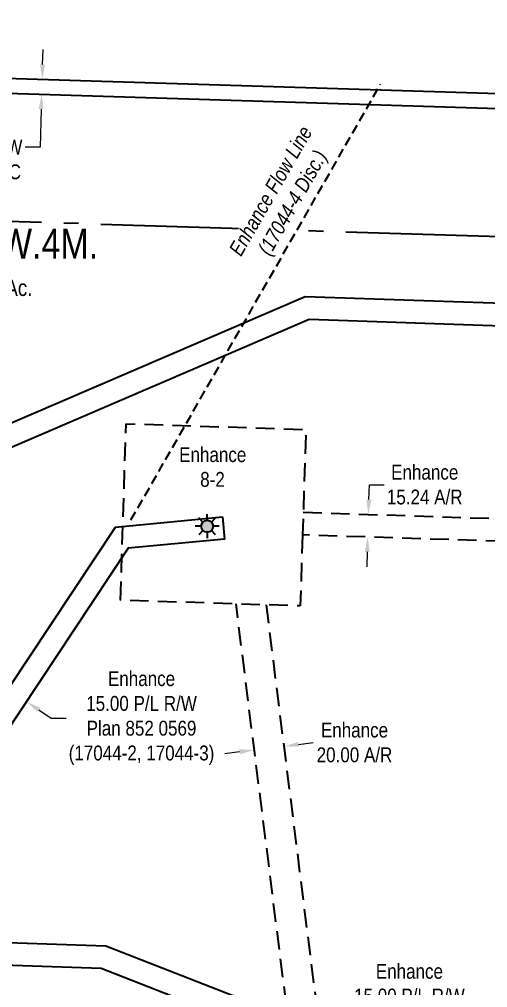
# Model space of a CAD drawing. Extents: x 337432 to 345408, y 5808486 to 5816348.
# Drawn here: x 340552 to 340868, y 5808979 to 5809630 of the extents above; entities that cross this region are included whole.
import ezdxf
from ezdxf.enums import TextEntityAlignment as Align

# ---------------------------------------------------------------- set-up
doc = ezdxf.new("R2010")
doc.units = 0
doc.header["$LTSCALE"] = 5
doc.header["$PDSIZE"] = 0.5
for name, pattern in [('foc-ACCESSROAD', [3.75, 2.5, -1.25]), ('foc-QUARTERLINE', [33, 25, -3, 2, -3]), ('UG_PIPE', [1.875, 1.25, -0.625])]:
    doc.linetypes.add(name, pattern=pattern)
doc.layers.get('Defpoints').update_dxf_attribs({"color": 9})
for name, color, linetype in [('AS-PIPE-UG', 44, 'UG_PIPE'), ('AS-PIPE-UG-T', 44, 'Continuous'), ('C-RW', 13, 'Continuous'), ('C-SYMBOL', 7, 'Continuous'), ('C-WS', 13, 'foc-ACCESSROAD'), ('C-WS-S', 13, 'Continuous'), ('F-RW', 190, 'Continuous'), ('L-AREAREQUIRED', 7, 'Continuous'), ('L-SECQ', 8, 'foc-QUARTERLINE')]:
    doc.layers.add(name, color=color, linetype=linetype)
for name, color, linetype, lineweight in [('C-AR-T', 13, 'Continuous', 9), ('C-RW-T', 13, 'Continuous', 9), ('C-WS-T', 13, 'Continuous', 9), ('F-RW-T', 190, 'Continuous', 9)]:
    doc.layers.add(name, color=color, linetype=linetype, lineweight=lineweight)
doc.styles.add('100L', font='', dxfattribs={"height": 11})
doc.styles.add('175L', font='', dxfattribs={"height": 20})
doc.styles.add('80CG', font='', dxfattribs={"height": 10})
doc.styles.add('80L', font='', dxfattribs={"height": 10})
doc.styles.get('100L').set_extended_font_data('Arial Narrow')
doc.styles.get('175L').set_extended_font_data('Arial Narrow')
doc.styles.get('80CG').set_extended_font_data('Arial Narrow')
doc.styles.get('80L').set_extended_font_data('Arial Narrow')
doc.dimstyles.new('Compass 5 000', dxfattribs={"dimscale": 5, "dimtxt": 9, "dimasz": 2, "dimexe": 0.2, "dimexo": 0.0625, "dimgap": 0.5, "dimtad": 0, "dimtih": 1, "dimtoh": 1, "dimzin": 0, "dimdsep": 46, "dimtxsty": '80CG', "dimcen": 0.1, "dimse1": 1, "dimse2": 1, "dimclrd": 256, "dimclrt": 256, "dimaunit": 1, "dimadec": 4, "dimazin": 0, "dimtfac": 0.06, "dimtofl": 0, "dimtmove": 0, "dimatfit": 1, "dimfxl": 0.2, "dimtolj": 1, "dimtzin": 0, "dimlwd": -1, "dimarcsym": 0})

# ---------------------------------------------------------------- blocks, each defined once
blk = doc.blocks.new('*D70')
at = {"layer": 'C-AR-T', "transparency": 16777216}
for p, q in [((340700.61, 5809137.23), (340690.69, 5809135.98)), ((340740.29, 5809142.22), (340750.21, 5809143.47))]:
    blk.add_line(p, q, dxfattribs=at)
for points in [[(340740.09, 5809143.87), (340740.5, 5809140.57), (340730.37, 5809140.97)], [(340700.4, 5809138.88), (340700.82, 5809135.58), (340710.53, 5809138.48)]]:
    blk.add_solid(points, dxfattribs=at)
at = {"layer": 'Defpoints', "color": 0, "transparency": 16777216}
for p in [(340710.53, 5809138.48), (340733.82, 5809113.56), (340713.98, 5809111.07)]:
    blk.add_point(p, dxfattribs=at)
at = {"layer": 'C-AR-T', "transparency": 16777216, "insert": (340777.95, 5809143.47), "char_height": 10, "attachment_point": 5, "style": '80CG'}
blk.add_mtext('\\A1;Enhance\\P20.00 A/R', dxfattribs=at)
blk = doc.blocks.new('*D71')
at = {"layer": 'C-AR-T', "transparency": 16777216}
for p, q in [((340787.63, 5809306.96), (340787.95, 5809316.95)), ((340787.95, 5809316.95), (340797.95, 5809316.95)), ((340786.5, 5809271.74), (340786.18, 5809261.74))]:
    blk.add_line(p, q, dxfattribs=at)
for points in [[(340785.96, 5809307.01), (340789.29, 5809306.9), (340787.31, 5809296.96)], [(340784.83, 5809271.79), (340788.16, 5809271.69), (340786.82, 5809281.73)]]:
    blk.add_solid(points, dxfattribs=at)
at = {"layer": 'Defpoints', "color": 0, "transparency": 16777216}
for p in [(340783.7, 5809297.08), (340787.31, 5809296.96), (340783.22, 5809281.85)]:
    blk.add_point(p, dxfattribs=at)
at = {"layer": 'C-AR-T', "transparency": 16777216, "insert": (340825.23, 5809316.95), "char_height": 10, "attachment_point": 5, "style": '80CG'}
blk.add_mtext('\\A1;Enhance\\P15.24 A/R', dxfattribs=at)
blk = doc.blocks.new('*D117')
at = {"layer": 'C-RW-T', "transparency": 16777216}
for p, q in [((340536.24, 5809184.83), (340527.91, 5809190.37)), ((340565.4, 5809165.48), (340573.73, 5809159.95)), ((340573.73, 5809159.95), (340583.73, 5809159.95))]:
    blk.add_line(p, q, dxfattribs=at)
for points in [[(340537.16, 5809186.22), (340535.32, 5809183.45), (340544.57, 5809179.3)], [(340566.32, 5809166.87), (340564.48, 5809164.09), (340557.07, 5809171.01)]]:
    blk.add_solid(points, dxfattribs=at)
at = {"layer": 'Defpoints', "color": 0, "transparency": 16777216}
for p in [(340561.01, 5809204.06), (340573.5, 5809195.77), (340557.07, 5809171.01)]:
    blk.add_point(p, dxfattribs=at)
at = {"layer": 'C-RW-T', "transparency": 16777216, "insert": (340634.58, 5809159.95), "char_height": 10, "attachment_point": 5, "style": '80CG'}
blk.add_mtext('\\A1;Enhance\\P15.00 P/L R/W\\PPlan 852 0569\\P(17044-2, 17044-3)', dxfattribs=at)
blk = doc.blocks.new('*D130')
at = {"layer": 'C-RW-T', "transparency": 16777216}
for p, q in [((340760.31, 5808958.69), (340765.83, 5808972.81)), ((340765.83, 5808972.81), (340775.83, 5808972.81)), ((340747.56, 5808926.1), (340743.92, 5808916.79))]:
    blk.add_line(p, q, dxfattribs=at)
for points in [[(340758.76, 5808959.3), (340761.86, 5808958.09), (340756.67, 5808949.38)], [(340746.01, 5808926.71), (340749.12, 5808925.49), (340751.21, 5808935.41)]]:
    blk.add_solid(points, dxfattribs=at)
at = {"layer": 'Defpoints', "color": 0, "transparency": 16777216}
for p in [(340639.11, 5808995.37), (340633.64, 5808981.4), (340756.67, 5808949.38)]:
    blk.add_point(p, dxfattribs=at)
at = {"layer": 'C-RW-T', "transparency": 16777216, "insert": (340814.92, 5808972.81), "char_height": 10, "attachment_point": 5, "style": '80CG'}
blk.add_mtext('\\A1;Enhance\\P15.00 P/L R/W\\PPlan 952 2029', dxfattribs=at)
blk = doc.blocks.new('*D214')
at = {"layer": 'Defpoints', "color": 0, "transparency": 16777216}
for p in [(340567.64, 5809589.71), (340635.65, 5809587.59), (340635.34, 5809577.59)]:
    blk.add_point(p, dxfattribs=at)
at = {"layer": 'F-RW-T', "transparency": 16777216}
for p, q in [((340567.95, 5809599.7), (340568.26, 5809609.7)), ((340567.01, 5809569.71), (340566.22, 5809544.05)), ((340566.22, 5809544.05), (340556.22, 5809544.05))]:
    blk.add_line(p, q, dxfattribs=at)
for points in [[(340566.28, 5809599.76), (340569.61, 5809599.65), (340567.64, 5809589.71)], [(340565.35, 5809569.76), (340568.68, 5809569.66), (340567.33, 5809579.71)]]:
    blk.add_solid(points, dxfattribs=at)
at = {"layer": 'F-RW-T', "transparency": 16777216, "insert": (340517.13, 5809544.05), "char_height": 10, "attachment_point": 5, "style": '80CG'}
blk.add_mtext('\\A1;Ember\\P10.06 P/L R/W\\PPlan 5438 MC', dxfattribs=at)
blk = doc.blocks.new('GAS')
h = blk.add_hatch(color=255)
h.dxf.hatch_style = 1
edge = h.paths.add_edge_path()
edge.add_arc((0, 0), 0.9, 0, 360)
for p, q in [((0, 0.81), (0, 1.62)), ((-0.81, 0), (-1.62, 0)), ((-0.57, 0.57), (-1.14, 1.14)), ((0.57, 0.57), (1.14, 1.14)), ((1.62, 0), (0.81, 0)), ((-0.57, -0.57), (-1.14, -1.14)), ((0, -0.81), (0, -1.62)), ((1.14, -1.14), (0.57, -0.57))]:
    blk.add_line(p, q)
blk.add_circle((0, 0), 0.8)

msp = doc.modelspace()

# ---------------------------------------------------------------- linework, layer by layer
at = {"layer": 'AS-PIPE-UG', "flags": 128}
msp.add_lwpolyline([(340627.482, 5809293.246), (340795.505, 5809586.441)], dxfattribs=at)
at = {"layer": 'C-RW', "flags": 128}
msp.add_lwpolyline([(339530.72, 5808952.604), (339642.545, 5808972.036), (340170.157, 5809143.271), (340541.101, 5809339.643), (340747.523, 5809428.33), (340883.984, 5809423.556), (340884.512, 5809438.55), (340744.694, 5809443.45), (340534.627, 5809353.189), (340164.291, 5809157.137), (339638.927, 5808986.633), (339514.947, 5808965.088)], dxfattribs=at)
for points in [[(340688.98, 5809295.296), (340690.409, 5809280.367), (340625.538, 5809274.156), (340384.234, 5808910.648), (340348.428, 5808836.925), (340262.992, 5808840.228), (340263.572, 5808855.214), (340339.218, 5808852.289), (340371.183, 5808918.104), (340616.996, 5809288.403)], [(340441.67, 5808997.171), (340607.432, 5808991.65), (340823.527, 5808907.123), (340865.814, 5808905.649), (340866.342, 5808920.639), (340826.608, 5808922.025), (340610.504, 5809006.555), (340451.415, 5809011.852)]]:
    msp.add_lwpolyline(points, close=True, dxfattribs=at)
at = {"layer": 'C-WS', "flags": 128}
for points in [[(340620.416, 5809239.217), (340624.217, 5809357.977), (340745.239, 5809354.104), (340742.967, 5809283.138)], [(340743.455, 5809298.366), (340879.321, 5809294.018)], [(340742.967, 5809283.138), (340741.438, 5809235.344), (340620.416, 5809239.217)], [(340878.833, 5809278.789), (340742.967, 5809283.138)], [(340718.41, 5809236.081), (340765.54, 5808861.337), (340685.932, 5808863.885)], [(340686.572, 5808883.871), (340727.791, 5808882.551), (340740.908, 5808896.951), (340698.175, 5809236.729)]]:
    msp.add_lwpolyline(points, dxfattribs=at)
at = {"layer": 'F-RW', "flags": 128}
for points in [[(339272.136, 5809630.047), (340889.461, 5809579.75)], [(339271.814, 5809619.994), (340889.11, 5809569.698)]]:
    msp.add_lwpolyline(points, dxfattribs=at)
at = {"layer": 'L-SECQ'}
msp.add_line((340112.405, 5809507.909), (340886.099, 5809483.559), dxfattribs=at)

# ---------------------------------------------------------------- block references
at = {"layer": 'C-WS-S', "xscale": 4.99891, "yscale": 4.99891, "zscale": 4.99891}
msp.add_blockref('GAS', (340678.76, 5809288.986), dxfattribs=at)

# ---------------------------------------------------------------- texts
at = {"layer": 'C-SYMBOL', "color": 3, "style": '175L'}
msp.add_text('S.E.1/4 Sec. 2-40-24-W.4M.', height=19.99565, dxfattribs=at).set_placement((340462.194, 5809463.134), align=Align.BOTTOM_CENTER)
at = {"layer": 'C-WS-T', "insert": (340659.407, 5809342.182), "char_height": 9.99783, "attachment_point": 1, "style": '80L'}
msp.add_mtext_dynamic_manual_height_columns('\\pi0.50333;Enhance\\P\\pi14.66465;8-2', width=44.81706, gutter_width=49.989, heights=[0], dxfattribs=at)
at = {"layer": 'L-AREAREQUIRED', "style": '100L'}
msp.add_text('Area Required = 0.610 ha  1.51 Ac.', height=10.9976, dxfattribs=at).set_placement((340462.194, 5809440.639), align=Align.BOTTOM_CENTER)

# ---------------------------------------------------------------- dimensions: what is measured, and where the dimension line sits
at = {"layer": 'C-AR-T'}
dim = msp.add_aligned_dim(p1=(340783.215, 5809281.849), p2=(340783.703, 5809297.078), distance=-3.605, text='Enhance\\P15.24 A/R', dimstyle='Compass 5 000', override={"dimtxt": 10}, dxfattribs=at)
dim.commit()
dim.dimension.update_dxf_attribs({"geometry": '*D71', "text_midpoint": (340825.227, 5809316.953)})
dim = msp.add_linear_dim(base=(340710.532, 5809138.478), p1=(340733.818, 5809113.564), p2=(340713.979, 5809111.069), angle=187.168347, text='Enhance\\P20.00 A/R', dimstyle='Compass 5 000', override={"dimtxt": 10}, dxfattribs=at)
dim.commit()
dim.dimension.update_dxf_attribs({"geometry": '*D70', "text_midpoint": (340777.95, 5809143.469), "dimtype": 161})
at = {"layer": 'C-RW-T'}
for base, p1, p2, angle, text, picture, middle in [((340557.068, 5809171.01), (340561.006, 5809204.059), (340573.501, 5809195.765), 326.422936, 'Enhance\\P15.00 P/L R/W\\PPlan 852 0569\\P(17044-2, 17044-3)', '*D117', (340634.576, 5809159.949)), ((340756.67, 5808949.382), (340633.643, 5808981.398), (340639.106, 5808995.367), 68.636977, 'Enhance\\P15.00 P/L R/W\\PPlan 952 2029', '*D130', (340814.92, 5808972.81))]:
    dim = msp.add_linear_dim(base=base, p1=p1, p2=p2, angle=angle, text=text, dimstyle='Compass 5 000', override={"dimtxt": 10}, dxfattribs=at)
    dim.commit()
    dim.dimension.update_dxf_attribs({"geometry": picture, "text_midpoint": middle, "dimtype": 161})
at = {"layer": 'F-RW-T'}
dim = msp.add_linear_dim(base=(340567.636, 5809589.709), p1=(340635.342, 5809577.59), p2=(340635.653, 5809587.594), angle=88.218731, text='Ember\\P10.06 P/L R/W\\PPlan 5438 MC', dimstyle='Compass 5 000', override={"dimtxt": 10}, dxfattribs=at)
dim.commit()
dim.dimension.update_dxf_attribs({"geometry": '*D214', "text_midpoint": (340517.131, 5809544.048), "dimtype": 161})

# ---------------------------------------------------------------- next in the draw order: texts
at = {"layer": 'AS-PIPE-UG-T', "insert": (340692.718, 5809474.648), "char_height": 9.99782, "attachment_point": 1, "rotation": 60.184048, "style": '80L', "bg_fill": 3, "box_fill_scale": 1.1, "bg_fill_color": 256, "bg_fill_transparency": 0}
msp.add_mtext_dynamic_manual_height_columns('\\pi0.32619;{\\fArial Narrow|b0|i1|c0|p34;Enhance Flow Line\\P\\pi10.28309;(17044-4 Disc.)}', width=97.2275, gutter_width=49.989, heights=[0], dxfattribs=at)

doc.saveas('drawing.dxf')
